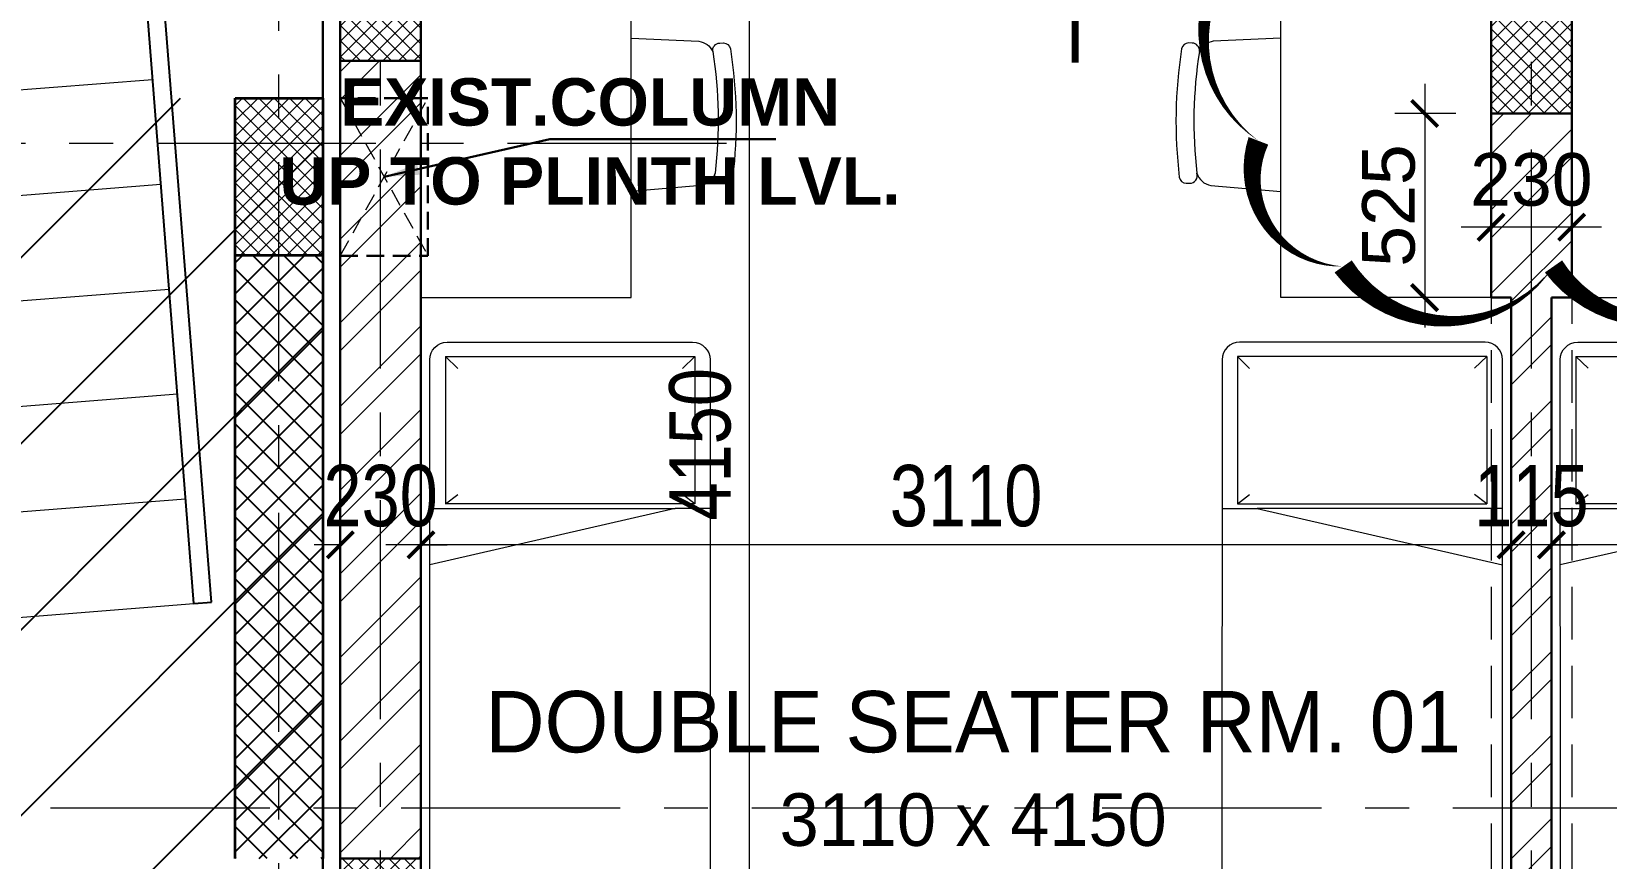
# Model space of a CAD drawing. Header units: millimetres. Extents: x -286480 to 108094, y -227925 to 10018.
# Drawn here: x -30699 to -26206, y -94492 to -92133 of the extents above; entities that cross this region are included whole.
import ezdxf

# ---------------------------------------------------------------- set-up
doc = ezdxf.new("R2010")
doc.units = ezdxf.units.MM
doc.header["$LTSCALE"] = 100
doc.header["$MEASUREMENT"] = 0
doc.header["$PDMODE"] = 67
for name, pattern in [('CENTER', [2, 1.25, -0.25, 0.25, -0.25]), ('DASHED2', [0.375, 0.25, -0.125]), ('HIDDEN2', [0.1875, 0.125, -0.0625])]:
    doc.linetypes.add(name, pattern=pattern)
doc.layers.get('0').update_dxf_attribs({"lineweight": 25})
for name, color, linetype, lineweight in [('A-ANNO-COLUMN-HATCH', 253, 'Continuous', 9), ('A-ANNO-GRID', 251, 'CENTER', 9), ('A-ANNO-TEXT', 7, 'Continuous', 25), ('A-ANNO-WALL', 1, 'Continuous', 30), ('A-Steps', 3, 'Continuous', 9), ('A-Wall Sec', 1, 'Continuous', 30), ('beam', 3, 'Continuous', 20), ('COL', 1, 'Continuous', 30), ('dim', 7, 'Continuous', 13), ('DIM INTERIOR', 4, 'Continuous', 5), ('FURNITURE LAYOUT', 37, 'Continuous', 15), ('S-COL', 4, 'Continuous', 30), ('S-Concrete', 1, 'Continuous', 30), ('STAIR', 3, 'Continuous', 9), ('text', 7, 'Continuous', 9), ('WALL HATCH', 24, 'Continuous', 9)]:
    doc.layers.add(name, color=color, linetype=linetype, lineweight=lineweight)
for name, color, linetype in [('A-Elevation', 4, 'Continuous'), ('A-Wall Patt', 8, 'Continuous'), ('S-Conc Patt', 9, 'Continuous')]:
    doc.layers.add(name, color=color, linetype=linetype)
doc.styles.add('ARIAL', font='arial.ttf', dxfattribs={"width": 0.8})
doc.styles.add('DIM_100', font='romans.shx', dxfattribs={"width": 0.8, "height": 125})
doc.styles.get("Standard").update_dxf_attribs({"font": 'sanss___.ttf'})
doc.styles.add('Tower', font='arial.ttf', dxfattribs={"height": 250})
doc.dimstyles.new('D 75', dxfattribs={"dimtxt": 175, "dimasz": 75, "dimexe": 100, "dimexo": 100, "dimgap": 50, "dimtad": 1, "dimdec": 0, "dimrnd": 5, "dimzin": 0, "dimdsep": 46, "dimtxsty": 'ARIAL', "dimblk": 'ARCHTICK', "dimcen": 0.09, "dimdle": 100, "dimclrd": 256, "dimclrt": 256, "dimadec": 0, "dimazin": 0, "dimtfac": 1, "dimtdec": 0, "dimtix": 1, "dimtofl": 0, "dimtmove": 1, "dimatfit": 3, "dimfxl": 135, "dimtolj": 1, "dimtzin": 0, "dimlwd": 9, "dimlwe": 9, "dimarcsym": 0})
doc.dimstyles.new('D100', dxfattribs={"dimtxt": 175, "dimasz": 100, "dimexe": 85, "dimexo": 85, "dimgap": 25, "dimtad": 3, "dimdec": 0, "dimrnd": 5, "dimtxsty": 'Standard', "dimblk": 'ARCHTICK', "dimcen": 100, "dimdle": 85, "dimclrd": 256, "dimclre": 256, "dimclrt": 256, "dimadec": 0, "dimazin": 0, "dimtfac": 1, "dimtdec": 0, "dimtmove": 1, "dimatfit": 3, "dimfxl": 300, "dimlwd": -1, "dimlwe": -1, "dimarcsym": 0})
doc.dimstyles.new('DIM_100', dxfattribs={"dimscale": 0, "dimtxt": 125, "dimasz": 100, "dimexe": 50, "dimexo": 10, "dimgap": 10, "dimtad": 1, "dimdec": 0, "dimrnd": 5, "dimzin": 4, "dimdsep": 46, "dimtxsty": 'DIM_100', "dimblk": 'ARCHTICK', "dimcen": 3, "dimdle": 100, "dimclrd": 256, "dimclre": 256, "dimclrt": 5, "dimadec": 0, "dimazin": 0, "dimtfac": 4, "dimtdec": 0, "dimtofl": 0, "dimtmove": 1, "dimatfit": 0, "dimfxl": 50, "dimtolj": 1, "dimtzin": 0, "dimlwd": -1, "dimlwe": -1, "dimarcsym": 0})

# ---------------------------------------------------------------- blocks, each defined once
blk = doc.blocks.new('_ArchTick')
at = {"const_width": 0.15}
blk.add_lwpolyline([(-0.5, -0.5), (0.5, 0.5)], dxfattribs=at)
blk = doc.blocks.new('*D19')
at = {"layer": 'Defpoints', "color": 0, "ltscale": 0.1, "transparency": 16777216}
for p in [(-29588.3, -93597.3), (-29588.3, -93930.8, -10.1), (-26478.3, -93930.8, -10.1)]:
    blk.add_point(p, dxfattribs=at)
at = {"layer": 'dim', "color": 0, "lineweight": 9, "ltscale": 0.1, "transparency": 16777216}
for p, q in [((-29588.3, -93830.8), (-29588.3, -93497.3)), ((-26478.3, -93830.8), (-26478.3, -93497.3))]:
    blk.add_line(p, q, dxfattribs=at)
at = {"layer": 'dim', "lineweight": 9, "ltscale": 0.1, "transparency": 16777216}
blk.add_line((-26378.3, -93597.3), (-29688.3, -93597.3), dxfattribs=at)
at = {"layer": 'dim', "lineweight": 9, "ltscale": 0.1, "transparency": 16777216, "xscale": 75, "yscale": 75, "zscale": 75, "rotation": 180}
blk.add_blockref('_ArchTick', (-29588.3, -93597.3), dxfattribs=at)
at = {"layer": 'dim', "lineweight": 9, "ltscale": 0.1, "transparency": 16777216, "xscale": 75, "yscale": 75, "zscale": 75}
blk.add_blockref('_ArchTick', (-26478.3, -93597.3), dxfattribs=at)
at = {"layer": 'dim', "ltscale": 0.1, "transparency": 16777216, "insert": (-28033.3, -93457.9), "char_height": 175, "attachment_point": 5, "style": 'ARIAL'}
blk.add_mtext('\\A1;3110', dxfattribs=at)
blk = doc.blocks.new('*D20')
at = {"layer": 'Defpoints', "color": 0, "ltscale": 0.1, "transparency": 16777216}
for p in [(-26363.3, -93597.3), (-26363.3, -93930.8, -10.1), (-23253.3, -93930.8, -10.1)]:
    blk.add_point(p, dxfattribs=at)
at = {"layer": 'dim', "color": 0, "lineweight": 9, "ltscale": 0.1, "transparency": 16777216}
for p, q in [((-26363.3, -93830.8), (-26363.3, -93497.3)), ((-23253.3, -93830.8), (-23253.3, -93497.3))]:
    blk.add_line(p, q, dxfattribs=at)
at = {"layer": 'dim', "lineweight": 9, "ltscale": 0.1, "transparency": 16777216}
blk.add_line((-23153.3, -93597.3), (-26463.3, -93597.3), dxfattribs=at)
at = {"layer": 'dim', "lineweight": 9, "ltscale": 0.1, "transparency": 16777216, "xscale": 75, "yscale": 75, "zscale": 75, "rotation": 180}
blk.add_blockref('_ArchTick', (-26363.3, -93597.3), dxfattribs=at)
at = {"layer": 'dim', "lineweight": 9, "ltscale": 0.1, "transparency": 16777216, "xscale": 75, "yscale": 75, "zscale": 75}
blk.add_blockref('_ArchTick', (-23253.3, -93597.3), dxfattribs=at)
at = {"layer": 'dim', "ltscale": 0.1, "transparency": 16777216, "insert": (-24808.3, -93457.9), "char_height": 175, "attachment_point": 5, "style": 'ARIAL'}
blk.add_mtext('\\A1;3110', dxfattribs=at)
blk = doc.blocks.new('*D28')
at = {"layer": 'Defpoints', "color": 0, "ltscale": 0.1, "transparency": 16777216}
for p in [(-26478.3, -93597.2), (-26478.3, -93920.8, 0), (-26363.3, -93920.8)]:
    blk.add_point(p, dxfattribs=at)
at = {"layer": 'dim', "color": 0, "lineweight": 9, "ltscale": 0.1, "transparency": 16777216}
for p, q in [((-26478.3, -93820.8), (-26478.3, -93497.2)), ((-26363.3, -93820.8), (-26363.3, -93497.2))]:
    blk.add_line(p, q, dxfattribs=at)
at = {"layer": 'dim', "lineweight": 9, "ltscale": 0.1, "transparency": 16777216}
for p, q in [((-26478.3, -93597.2), (-26553.3, -93597.2)), ((-26363.3, -93597.2), (-26288.3, -93597.2))]:
    blk.add_line(p, q, dxfattribs=at)
at = {"layer": 'dim', "lineweight": 9, "ltscale": 0.1, "transparency": 16777216, "xscale": 75, "yscale": 75, "zscale": 75}
blk.add_blockref('_ArchTick', (-26478.3, -93597.2), dxfattribs=at)
at = {"layer": 'dim', "lineweight": 9, "ltscale": 0.1, "transparency": 16777216, "xscale": 75, "yscale": 75, "zscale": 75, "rotation": 180}
blk.add_blockref('_ArchTick', (-26363.3, -93597.2), dxfattribs=at)
at = {"layer": 'dim', "ltscale": 0.1, "transparency": 16777216, "insert": (-26420.8, -93457.9), "char_height": 175, "attachment_point": 5, "style": 'ARIAL'}
blk.add_mtext('\\A1;115', dxfattribs=at)
blk = doc.blocks.new('*D29')
at = {"layer": 'Defpoints', "color": 0, "ltscale": 0.1, "transparency": 16777216}
for p in [(-29588.3, -93597.2), (-29818.3, -93920.8, -2.4), (-29588.3, -93920.8, 0)]:
    blk.add_point(p, dxfattribs=at)
at = {"layer": 'dim', "color": 0, "lineweight": 9, "ltscale": 0.1, "transparency": 16777216}
for p, q in [((-29818.3, -93820.8), (-29818.3, -93497.2)), ((-29588.3, -93820.8), (-29588.3, -93497.2))]:
    blk.add_line(p, q, dxfattribs=at)
at = {"layer": 'dim', "lineweight": 9, "ltscale": 0.1, "transparency": 16777216}
for p, q in [((-29818.3, -93597.2), (-29893.3, -93597.2)), ((-29588.3, -93597.2), (-29513.3, -93597.2))]:
    blk.add_line(p, q, dxfattribs=at)
at = {"layer": 'dim', "lineweight": 9, "ltscale": 0.1, "transparency": 16777216, "xscale": 75, "yscale": 75, "zscale": 75}
blk.add_blockref('_ArchTick', (-29818.3, -93597.2), dxfattribs=at)
at = {"layer": 'dim', "lineweight": 9, "ltscale": 0.1, "transparency": 16777216, "xscale": 75, "yscale": 75, "zscale": 75, "rotation": 180}
blk.add_blockref('_ArchTick', (-29588.3, -93597.2), dxfattribs=at)
at = {"layer": 'dim', "ltscale": 0.1, "transparency": 16777216, "insert": (-29703.3, -93457.8), "char_height": 175, "attachment_point": 5, "style": 'ARIAL'}
blk.add_mtext('\\A1;230', dxfattribs=at)
blk = doc.blocks.new('*D30')
at = {"layer": 'Defpoints', "color": 0, "ltscale": 0.1, "transparency": 16777216}
for p in [(-29011.9, -91841.8, 0.6), (-29011.9, -95991.8, -11.2), (-28652.1, -95991.8)]:
    blk.add_point(p, dxfattribs=at)
at = {"layer": 'dim', "lineweight": 9, "ltscale": 0.1, "transparency": 16777216}
blk.add_line((-28652.1, -91741.8), (-28652.1, -96091.8), dxfattribs=at)
at = {"layer": 'dim', "color": 0, "lineweight": 9, "ltscale": 0.1, "transparency": 16777216}
for p, q in [((-28911.9, -91841.8), (-28552.1, -91841.8)), ((-28911.9, -95991.8), (-28552.1, -95991.8))]:
    blk.add_line(p, q, dxfattribs=at)
at = {"layer": 'dim', "lineweight": 9, "ltscale": 0.1, "transparency": 16777216, "xscale": 75, "yscale": 75, "zscale": 75}
for p, rotation in [((-28652.1, -91841.8), 90), ((-28652.1, -95991.8), 270)]:
    blk.add_blockref('_ArchTick', p, dxfattribs=dict(at, rotation=rotation))
at = {"layer": 'dim', "ltscale": 0.1, "transparency": 16777216, "insert": (-28791.5, -93310.4), "char_height": 175, "attachment_point": 5, "rotation": 90, "style": 'ARIAL'}
blk.add_mtext('\\A1;4150', dxfattribs=at)
blk = doc.blocks.new('A$C0E3E786B-flat-1')
at = {"ltscale": 0.1}
for p, q in [((855.2, 288.7, 0), (240.1, -46.1, 0)), ((1735, -1224.8, 0), (922.8, 268.6, 0)), ((220.2, -113.9, 0), (1032.4, -1607.3, 0)), ((1532.3, -852, 0), (1444.7, -899.7, 0)), ((1500.5, -885, 0), (875.6, -1225.1, 0)), ((1500.5, -885, 0), (1482.4, -924.7, 0)), ((1701.1, -1254, 0), (1500.5, -885, 0)), ((1444.7, -899.7, 0), (752.9, -1093.3, 0)), ((829.6, -1234.5, 0), (1444.7, -899.7, 0)), ((875.6, -1225.1, 0), (918.9, -1231.4, 0)), ((1076.3, -1594.1, 0), (875.6, -1225.1, 0)), ((1076.3, -1594.1, 0), (1701.1, -1254, 0)), ((1701.1, -1254, 0), (1654.4, -1240.9, 0)), ((1100.1, -1627.4, 0), (1715.1, -1292.6, 0)), ((1076.3, -1594.1, 0), (1090.9, -1547.7, 0))]:
    blk.add_line(p, q, dxfattribs=at)
for centre, start_param, end_param in [((879, 244.7, 0), 1.628397, 3.199193), ((264, -90, 0), 3.199193, 4.76999), ((1691.3, -1248.7, 0), 0.057601, 1.628397), ((1076.2, -1583.5, 0), 4.76999, 6.340786)]:
    blk.add_ellipse(centre, major_axis=(21.3, -45.2), ratio=0.996988, start_param=start_param, end_param=end_param, dxfattribs=at)
blk = doc.blocks.new('s g h s l')
at = {"layer": 'S-Conc Patt'}
blk.add_hatch(color=256, dxfattribs=at).paths.add_polyline_path([(521138.2, -8796.7), (521138.2, -9087.1), (521738.2, -9039.9), (521738.2, -8844.2)])
at = {"layer": 'A-Elevation', "linetype": 'HIDDEN2', "ltscale": 40}
for p, q in [((523271.8, -7410.9), (518738.2, -7051.5)), ((518738.2, -7101.7), (518738.2, -7051.5)), ((523221.8, -7457.1), (518738.2, -7101.7)), ((523271.8, -7410.9), (523271.8, -10474)), ((523221.8, -7457.1), (523221.8, -10427.7)), ((521138.2, -8796.7), (518438.2, -8582.6)), ((521138.2, -8846.8), (518488.2, -8636.7)), ((520905.6, -10610), (523221.8, -10427.7)), ((520919.1, -10659.1), (523271.8, -10474))]:
    blk.add_line(p, q, dxfattribs=at)
at = {"layer": 'A-Elevation'}
for p, q in [((518438.2, -8582.6), (518438.2, -9299.5)), ((518488.2, -9245.4), (518488.2, -8636.7)), ((518488.2, -9245.4), (521138.2, -9036.9)), ((518438.2, -9299.5), (521138.2, -9087.1)), ((518565.9, -10794.1), (520905.6, -10610)), ((518569.9, -10843.9), (520919.1, -10659.1)), ((518565.9, -10794.1), (518569.9, -10843.9))]:
    blk.add_line(p, q, dxfattribs=at)
at = {"layer": 'A-Steps', "linetype": 'DASHED2', "ltscale": 500}
for p, q in [((518747.6, -8607.1), (518866.1, -7111.8)), ((519046.6, -8630.8), (519165.2, -7135.5)), ((519345.7, -8654.6), (519464.2, -7159.2)), ((519644.7, -8678.3), (519763.3, -7183)), ((519943.8, -8702), (520062.4, -7206.7)), ((520242.9, -8725.7), (520361.4, -7230.4)), ((520541.9, -8749.4), (520660.5, -7254.1)), ((520841, -8773.1), (520959.5, -7277.8)), ((521140.1, -8796.8), (521258.6, -7301.5)), ((521439.1, -8820.5), (521557.7, -7325.2)), ((521738.2, -8844.2), (521856.7, -7348.9)), ((521439.1, -9063.6), (521557.7, -10558.9)), ((520841, -9111), (520959.5, -10606.3)), ((521140.1, -9087.3), (521258.6, -10582.6))]:
    blk.add_line(p, q, dxfattribs=at)
at = {"layer": 'A-Steps'}
for p, q in [((520242.7, -9157.5), (520360.4, -10652.9)), ((520541.8, -9134), (520659.5, -10629.4)), ((519644.6, -9204.6), (519762.2, -10700)), ((519943.7, -9181), (520061.3, -10676.4)), ((519046.4, -9251.6), (519164.1, -10747)), ((519345.5, -9228.1), (519463.2, -10723.5)), ((518448.3, -9298.7), (518565.9, -10794.1)), ((518747.4, -9275.2), (518865, -10770.5))]:
    blk.add_line(p, q, dxfattribs=at)
at = {"layer": 'S-Concrete'}
blk.add_lwpolyline([(521138.2, -8796.7), (521738.2, -8844.2), (521738.2, -9039.9), (521138.2, -9087.1), (521138.2, -8796.7)], dxfattribs=at)
at = {"layer": 'STAIR', "color": 5, "const_width": 1}
for points in [[(520485.7, -9052.3), (520731.8, -9976.8), (520660.3, -10026.1), (520829.9, -9989.2), (520749.5, -10043.3), (520924.6, -10678.8)], [(520671.9, -9052.3), (520917.9, -9976.8), (520846.5, -10026.1), (521016.1, -9989.2), (520935.7, -10043.3), (521110.7, -10678.8)]]:
    blk.add_lwpolyline(points, dxfattribs=at)
at = {"layer": 'text'}
for p, q in [((518738.2, -7854), (518931.9, -7688.2)), ((518738.2, -7854), (518904.1, -8047.7)), ((520531.4, -9894.7), (520336.1, -9730.7)), ((518438.2, -10076.9), (520531.4, -9894.7)), ((520531.4, -9894.7), (520367.4, -10090))]:
    blk.add_line(p, q, dxfattribs=at)
at = {"layer": 'text', "linetype": 'DASHED2', "ltscale": 1000}
for p, q in [((518738.2, -7854), (522471.8, -8128.4)), ((522471.8, -8128.4), (522471.8, -9725.8)), ((520887.8, -9863.7), (522471.8, -9725.8))]:
    blk.add_line(p, q, dxfattribs=at)
at = {"layer": 'text', "insert": (518237.2, -10028.6), "char_height": 100, "width": 230.665, "attachment_point": 1}
blk.add_mtext('{\\fArial|b0|i0|c0|p34;UP}', dxfattribs=at)
blk = doc.blocks.new('table')
at = {"layer": 'FURNITURE LAYOUT', "ltscale": 0.1, "extrusion": (0.00024973, 0.002858, 0.999996)}
for p, q in [((102448.2, -203232.7, 8), (102255.7, -203241.8, 8.1)), ((102248.5, -203652.8, 9.3), (102448.2, -203670.1, 9.3))]:
    blk.add_line(p, q, dxfattribs=at)
at = {"layer": 'FURNITURE LAYOUT', "ltscale": 0.1, "elevation": 7.1}
blk.add_lwpolyline([(102448.3, -202922.9), (103048.2, -202922.9), (103048.2, -203972.9), (102448.3, -203972.9)], close=True, dxfattribs=at)
at = {"layer": 'FURNITURE LAYOUT', "ltscale": 0.1, "extrusion": (0.00024973, 0.002858, 0.999996), "elevation": -547.2}
blk.add_lwpolyline([(102216, -203270, 0.431626), (102195.6, -203246), (102185.5, -203245.8, 0.368177), (102165.4, -203262.3, 0.069082), (102158.9, -203628.8, 0.368177), (102178.3, -203646), (102188.5, -203646.2, 0.497842), (102209, -203617.4)], format="xyb", dxfattribs=at)
at = {"layer": 'FURNITURE LAYOUT', "ltscale": 0.1, "extrusion": (0.00024973, 0.002858, 0.999996)}
for centre, radius, start, end in [((102261.7, -203291.1, -547.2), 50.4, 96.9051, 155.3357), ((103479.8, -203469, -547.2), 1279.4, 171.0536, 186.6583), ((102255.9, -203603.8, -547.2), 48.8, 196.1022, 261.3279)]:
    blk.add_arc(centre, radius, start, end, dxfattribs=at)
blk = doc.blocks.new('*D550')
at = {"layer": 'Defpoints', "color": 0, "ltscale": 0.1, "transparency": 16777216}
for p in [(-26535.8, -92572.8, 22.2), (-26305.8, -92572.8, -72.3), (-26535.8, -92690.9)]:
    blk.add_point(p, dxfattribs=at)
at = {"layer": 'DIM INTERIOR', "ltscale": 0.1, "transparency": 16777216}
for p, q in [((-26535.8, -92657.3), (-26535.8, -92775.9)), ((-26305.8, -92652.9), (-26305.8, -92775.9)), ((-26220.8, -92690.9), (-26620.8, -92690.9))]:
    blk.add_line(p, q, dxfattribs=at)
at = {"layer": 'DIM INTERIOR', "ltscale": 0.1, "transparency": 16777216, "xscale": 75, "yscale": 75, "zscale": 75, "rotation": 180}
blk.add_blockref('_ArchTick', (-26535.8, -92690.9), dxfattribs=at)
at = {"layer": 'DIM INTERIOR', "ltscale": 0.1, "transparency": 16777216, "xscale": 75, "yscale": 75, "zscale": 75}
blk.add_blockref('_ArchTick', (-26305.8, -92690.9), dxfattribs=at)
at = {"layer": 'DIM INTERIOR', "ltscale": 0.1, "transparency": 16777216, "insert": (-26420.8, -92555.8), "char_height": 175, "attachment_point": 5}
blk.add_mtext('{\\H0.85714x;230}', dxfattribs=at)
blk = doc.blocks.new('*D560')
at = {"layer": 'Defpoints', "color": 0, "ltscale": 0.1, "transparency": 16777216}
for p in [(-26431.8, -92366.8, 42.6), (-26725.1, -92891.8), (-26431.8, -92891.8, 42.6)]:
    blk.add_point(p, dxfattribs=at)
at = {"layer": 'DIM INTERIOR', "ltscale": 0.1, "transparency": 16777216}
for p, q in [((-26725.1, -92281.8), (-26725.1, -92976.8)), ((-26636.2, -92366.8), (-26810.1, -92366.8)), ((-26636.2, -92891.8), (-26810.1, -92891.8))]:
    blk.add_line(p, q, dxfattribs=at)
at = {"layer": 'DIM INTERIOR', "ltscale": 0.1, "transparency": 16777216, "xscale": 75, "yscale": 75, "zscale": 75}
for p, rotation in [((-26725.1, -92366.8), 90), ((-26725.1, -92891.8), 270)]:
    blk.add_blockref('_ArchTick', p, dxfattribs=dict(at, rotation=rotation))
at = {"layer": 'DIM INTERIOR', "ltscale": 0.1, "transparency": 16777216, "insert": (-26827.4, -92629.3), "char_height": 175, "attachment_point": 5, "rotation": 90}
blk.add_mtext('{\\H0.85714x;525}', dxfattribs=at)

msp = doc.modelspace()

# ---------------------------------------------------------------- hatches: boundary and pattern name
at = {"ltscale": 0.1, "true_color": 0xbdbdbd}
h = msp.add_hatch(dxfattribs=at)
h.set_pattern_fill('ANSI31', color=9, scale=3000)
h.paths.add_polyline_path([(-38937.3, -92322.5), (-34058.3, -92322.5), (-29868.3, -92322.5), (-29868.3, -102096.8), (-34308.3, -102097.5), (-34308.3, -101392.5), (-38937.3, -101392.5)])
at = {"layer": 'A-ANNO-COLUMN-HATCH', "lineweight": 9, "ltscale": 0.1}
h = msp.add_hatch(dxfattribs=at)
h.set_pattern_fill('ANSI37', color=256, scale=250)
h.set_pattern_definition([(45, (-156057.718, -20189.92), (-22.097087, 22.097087), []), (135, (-156057.718, -20189.92), (-22.097087, -22.097087), [])])
h.paths.add_polyline_path([(-29588.3, -92216.8), (-29588.3, -91616.8), (-29818.3, -91616.8), (-29818.3, -92216.8)])
h = msp.add_hatch(dxfattribs=at)
h.set_pattern_fill('ANSI37', color=256, scale=250, angle=-90)
h.set_pattern_definition([(315, (-62225.98, 31290.588), (22.097087, 22.097087), []), (45, (-62225.98, 31290.588), (-22.097087, 22.097087), [])])
h.paths.add_polyline_path([(-26535.8, -91616.8), (-26535.8, -92366.8), (-26305.8, -92366.8), (-26305.8, -91616.8)])
h = msp.add_hatch(dxfattribs=at)
h.set_pattern_fill('ANSI37', color=256, scale=250)
h.set_pattern_definition([(45, (-156057.718, -22914.883), (-22.097087, 22.097087), []), (135, (-156057.718, -22914.883), (-22.097087, -22.097087), [])])
h.paths.add_polyline_path([(-29588.3, -95091.8), (-29588.3, -94491.8), (-29818.3, -94491.8), (-29818.3, -95091.8)])
at = {"layer": 'A-Wall Patt'}
h = msp.add_hatch(dxfattribs=at)
h.set_pattern_fill('ANSI32', color=256, scale=400, angle=450, style=0)
h.set_pattern_definition([(135, (-30190.84, -95442), (-106.066, -106.066), []), (135, (-30190.84, -95371.29), (-106.066, -106.066), [])])
h.paths.add_polyline_path([(-30268.3, -95392.5), (-30268.3, -95507.5), (-30118.3, -95507.5), (-30118.3, -95392.5)])
h.paths.add_polyline_path([(-36573.3, -92322.5), (-36823.3, -92322.5, -0.000056), (-36823.3, -92322.5), (-37073.3, -92322.5), (-37073.3, -91752.5), (-36573.3, -91752.5)], flags=17)
h.paths.add_polyline_path([(-31583.3, -96107.5), (-31468.3, -96107.5), (-31468.3, -95507.5), (-31583.3, -95507.5)])
h.paths.add_polyline_path([(-32898.3, -96107.5), (-32783.3, -96107.5), (-32783.3, -95507.5), (-32898.3, -95507.5)], flags=17)
h.paths.add_polyline_path([(-36765.8, -92571.8), (-37188.3, -92571.8), (-37188.3, -92572.5), (-36880.8, -92572.5), (-36880.8, -94723.1), (-36765.8, -94723.1)])
h.paths.add_polyline_path([(-37188.3, -92321.8), (-36458.3, -92321.8), (-36458.3, -91572.5), (-36573.3, -91572.5), (-36573.3, -91637.5), (-37073.3, -91637.5), (-37073.3, -91572.5), (-37188.3, -91572.5)])
h.paths.add_polyline_path([(-34058.3, -95392.5), (-34058.3, -95507.5), (-31468.3, -95507.5), (-31468.3, -95392.5)])
h.paths.add_polyline_path([(-38937.3, -95992.5), (-38937.3, -96107.5), (-36765.8, -96107.5), (-36765.8, -95723.1), (-36880.8, -95723.1), (-36880.8, -95992.5)])
h = msp.add_hatch(dxfattribs=at)
h.set_pattern_fill('ANSI37', color=256, scale=500, angle=90, style=0)
h.set_pattern_definition([(135, (-29950.04, -94038.94), (-44.1942, -44.1942), []), (225, (-29950.04, -94038.94), (44.1942, -44.1942), [])])
h.paths.add_polyline_path([(-29868.3, -92771.8), (-30118.3, -92771.8), (-30118.3, -94491.8), (-29868.3, -94491.8)])
at = {"layer": 'WALL HATCH', "ltscale": 0.1}
h = msp.add_hatch(dxfattribs=at)
h.set_pattern_fill('ANSI32', color=256, scale=450, style=0)
h.set_pattern_definition([(45, (15.22, 34476.79), (-119.32427, 119.32427), []), (45, (94.77, 34476.79), (-119.32427, 119.32427), [])])
h.paths.add_polyline_path([(-29588.3, -92217.2), (-29818.3, -92216.8), (-29818.3, -94491.8), (-29588.3, -94491.8)])
h = msp.add_hatch(dxfattribs=at)
h.set_pattern_fill('ANSI32', color=256, scale=450, style=0)
h.paths.add_polyline_path([(-26535.8, -92366.8), (-26305.8, -92366.8), (-26305.8, -92891.8), (-26535.8, -92891.8)])
h = msp.add_hatch(dxfattribs=at)
h.set_pattern_fill('ANSI32', color=256, scale=450, style=0)
h.paths.add_polyline_path([(-26363.3, -92891.8), (-26478.3, -92891.8), (-26478.3, -95876.7), (-26363.3, -95876.7)])

# ---------------------------------------------------------------- linework, layer by layer
at = {"color": 12, "ltscale": 0.5, "true_color": 0xe00000, "const_width": 20, "elevation": 28.4}
msp.add_lwpolyline([(-27721.9, -92222.1), (-27721.9, -89983.1), (-27962.2, -89983.1)], dxfattribs=at)
at = {"layer": 'A-ANNO-COLUMN-HATCH', "linetype": 'Continuous', "lineweight": 9, "ltscale": 0.1}
for p, q in [((-30118.3, -92343.7), (-30097.1, -92322.5)), ((-30118.3, -92387.9), (-30052.9, -92322.5)), ((-30118.3, -92432.1), (-30008.7, -92322.5)), ((-30118.3, -92476.3), (-29964.5, -92322.5)), ((-30118.3, -92520.5), (-29920.3, -92322.5)), ((-30118.3, -92564.7), (-29876.1, -92322.5)), ((-29868.3, -92549.6), (-30095.4, -92322.5)), ((-29868.3, -92505.4), (-30051.2, -92322.5)), ((-29868.3, -92461.2), (-30007, -92322.5)), ((-29868.3, -92417), (-29962.8, -92322.5)), ((-29868.3, -92372.8), (-29918.6, -92322.5)), ((-29868.3, -92328.6), (-29874.4, -92322.5)), ((-29868.3, -92593.8), (-30118.3, -92343.8)), ((-30118.3, -92608.9), (-29868.3, -92358.9)), ((-29868.3, -92638), (-30118.3, -92388)), ((-30118.3, -92653), (-29868.3, -92403)), ((-29868.3, -92682.2), (-30118.3, -92432.2)), ((-30118.3, -92697.2), (-29868.3, -92447.2)), ((-29868.3, -92726.3), (-30118.3, -92476.3)), ((-30118.3, -92741.4), (-29868.3, -92491.4)), ((-29868.3, -92770.5), (-30118.3, -92520.5)), ((-30104.4, -92771.8), (-29868.3, -92535.6)), ((-29911.3, -92771.8), (-30118.3, -92564.7)), ((-30060.2, -92771.8), (-29868.3, -92579.8)), ((-29955.5, -92771.8), (-30118.3, -92608.9)), ((-30016, -92771.8), (-29868.3, -92624)), ((-29999.7, -92771.8), (-30118.3, -92653.1)), ((-29971.8, -92771.8), (-29868.3, -92668.2)), ((-30043.9, -92771.8), (-30118.3, -92697.3)), ((-29927.6, -92771.8), (-29868.3, -92712.4)), ((-30088, -92771.8), (-30118.3, -92741.5)), ((-29883.4, -92771.8), (-29868.3, -92756.6))]:
    msp.add_line(p, q, dxfattribs=at)
at = {"layer": 'A-ANNO-GRID', "ltscale": 5}
for p, q in [((-29703.3, -106094.3, 16.3), (-29703.3, -89843.9, 16.3)), ((-26420.8, -106094.3, -2.6), (-26420.8, -89843.9, -2.6)), ((-29993.3, -103130.5), (-29993.3, -90345.3)), ((-28716.6, -92452.5), (-39857.5, -92452.5)), ((-30644.8, -94346.8, 29.7), (-4817.6, -94346.8, 29.7))]:
    msp.add_line(p, q, dxfattribs=at)
at = {"layer": 'A-ANNO-WALL', "ltscale": 0.1, "extrusion": (5.90536e-11, -0.002858, 0.999996)}
for p, q in [((-29818.3, -92216.8, 29.7), (-29818.3, -94491.8, 29.7)), ((-29588.3, -92216.8, 29.7), (-29588.3, -95091.8, 29.7)), ((-26478.3, -92891.8, 38.9), (-26478.3, -95876.8, 30.4))]:
    msp.add_line(p, q, dxfattribs=at)
at = {"layer": 'A-ANNO-WALL', "ltscale": 0.1, "extrusion": (-5.90536e-11, -0.002858, 0.999996)}
msp.add_line((-26363.3, -92891.8, 38.9), (-26363.3, -95876.8, 30.4), dxfattribs=at)
at = {"layer": 'A-ANNO-WALL', "ltscale": 0.1, "elevation": 42.6}
for points in [[(-26535.8, -92366.8), (-26535.8, -92891.8), (-26478.3, -92891.8)], [(-26305.8, -92366.8), (-26305.8, -92891.8), (-26363.3, -92891.8)]]:
    msp.add_lwpolyline(points, dxfattribs=at)
at = {"layer": 'A-Wall Sec', "lineweight": 35}
for p, q in [((-30118.3, -94491.8), (-30118.3, -92771.8)), ((-29868.3, -92771.8), (-29868.3, -94491.8))]:
    msp.add_line(p, q, dxfattribs=at)
at = {"layer": 'A-Wall Sec', "color": 1, "ltscale": 0.5, "true_color": 0xf50000, "elevation": 18.1}
msp.add_lwpolyline([(-25757.7, -92802.9, 0, 60, -0.520567), (-26357.7, -92802.9, 0, 60, -0.520567), (-26957.7, -92802.9, 0, 60, -0.520567), (-27199.4, -92444.6, 0, 60, -0.520567), (-27199.4, -91844.6, 0, 60, -0.520567), (-27199.4, -91012.9, 0, 60, -0.520567), (-26599.4, -91012.9, 0, 60, -0.520567), (-25999.4, -91012.9, 0, 60, -0.520567)], format="xyseb", dxfattribs=at)
at = {"layer": 'beam', "linetype": 'DASHED2', "ltscale": 6}
for p, q in [((-29818.3, -92216.8, 29.7), (-29818.3, -94491.8, 9.7)), ((-29588.3, -92216.8, 29.7), (-29588.3, -94491.8, 9.7)), ((-26535.8, -92366.8, 42.6), (-26535.8, -95876.8, -2.6)), ((-26305.8, -92366.8, 42.6), (-26305.8, -95876.8, -2.6))]:
    msp.add_line(p, q, dxfattribs=at)
at = {"layer": 'COL', "ltscale": 0.5}
msp.add_line((-29868.3, -96106.7, 17.1), (-29868.3, -91617.5, 29.9), dxfattribs=at)
at = {"layer": 'S-COL', "ltscale": 0.1}
for points, elevation in [([(-29588.3, -92216.8), (-29588.3, -91616.8), (-29818.3, -91616.8), (-29818.3, -92216.8)], 29.7), ([(-26535.8, -91616.8), (-26535.8, -92366.8), (-26305.8, -92366.8), (-26305.8, -91616.8)], 42.6), ([(-29588.3, -95091.8), (-29588.3, -94491.8), (-29818.3, -94491.8), (-29818.3, -95091.8)], 9.7)]:
    msp.add_lwpolyline(points, close=True, dxfattribs=dict(at, elevation=elevation))
at = {"layer": 'S-Concrete', "color": 12, "linetype": 'DASHED2', "lineweight": 13, "ltscale": 2, "true_color": 0xe00000}
for p, q in [((-29818.3, -92772.5), (-29568.3, -92322.5)), ((-29818.3, -92322.5), (-29568.3, -92772.5))]:
    msp.add_line(p, q, dxfattribs=at)
at = {"layer": 'S-Concrete', "lineweight": 35}
msp.add_lwpolyline([(-30118.3, -92322.5), (-29868.3, -92322.5), (-29868.3, -92771.8), (-30118.3, -92771.8), (-30118.3, -92322.5)], dxfattribs=at)
at = {"layer": 'S-Concrete', "color": 12, "linetype": 'DASHED2', "lineweight": 30, "ltscale": 2, "true_color": 0xe00000}
msp.add_lwpolyline([(-29818.3, -92772.5), (-29568.3, -92772.5), (-29568.3, -92322.5), (-29818.3, -92322.5), (-29818.3, -92772.5)], close=True, dxfattribs=at)

# ---------------------------------------------------------------- block references
at = {"rotation": 90}
msp.add_blockref('s g h s l', (-41030.1, -612330.7), dxfattribs=at)
at = {"layer": 'FURNITURE LAYOUT', "xscale": -1}
for p in [(73459.9, 111081.1, 22.7), (76742.4, 111081.1, 35.5)]:
    msp.add_blockref('table', p, dxfattribs=at)
at = {"layer": 'FURNITURE LAYOUT'}
msp.add_blockref('table', (-129583.9, 111081.1, 35.5), dxfattribs=at)
at = {"layer": 'FURNITURE LAYOUT', "ltscale": 0.1, "extrusion": (5.3212e-11, -0.002858, 0.999996), "xscale": -1, "zscale": -1, "rotation": 208.5592252917924}
msp.add_blockref('A$C0E3E786B-flat-1', (-29701.8, -94974.1, 301.6), dxfattribs=at)
at = {"layer": 'FURNITURE LAYOUT', "ltscale": 0.1, "extrusion": (-0.000249617, 0.002858, -0.999996), "xscale": -1, "rotation": 208.5527968111924}
msp.add_blockref('A$C0E3E786B-flat-1', (26364.4, -94973.9, -294.6), dxfattribs=at)
at = {"layer": 'FURNITURE LAYOUT', "ltscale": 0.1, "extrusion": (0.000249617, 0.002858, -0.999996), "rotation": 151.447203188665}
msp.add_blockref('A$C0E3E786B-flat-1', (26477.1, -94973.9, -307.8), dxfattribs=at)

# ---------------------------------------------------------------- texts
at = {"layer": 'A-ANNO-TEXT', "color": 12, "true_color": 0xdb0000, "insert": (-29105.9, -92447.3, -58), "char_height": 115.806, "attachment_point": 5, "style": 'Tower'}
msp.add_mtext('{\\fArial|b1|i0|c0|p34;\\H1.1667x;EXIST.COLUMN\\PUP TO PLINTH LVL.}', dxfattribs=at)
at = {"layer": 'A-ANNO-TEXT', "insert": (-28013.2, -94235.9, 41.3), "char_height": 150, "width": 2908.602, "attachment_point": 5, "style": 'Tower'}
msp.add_mtext('{\\fCentury Gothic|b0|i0|c0|p34;\\H1.1667x;DOUBLE SEATER RM. 01\\P\\H0.85714x;3110 x 4150}', dxfattribs=at)

# ---------------------------------------------------------------- dimensions: what is measured, and where the dimension line sits
at = {"layer": 'dim', "ltscale": 0.1}
dim = msp.add_linear_dim(base=(-28652.1, -95991.8, 41.3), p1=(-29011.9, -91841.8, 41.9), p2=(-29011.9, -95991.8, 30.1), angle=90, dimstyle='D 75', dxfattribs=at)
dim.commit()
dim.dimension.update_dxf_attribs({"geometry": '*D30', "text_midpoint": (-28652.1, -93310.4, 41.3), "dimtype": 160})
for base, p1, p2, picture, middle in [((-29588.3, -93597.2, 29.7), (-29818.3, -93920.8, 27.4), (-29588.3, -93920.8, 29.7), '*D29', (-29703.3, -93457.8, 29.7)), ((-29588.3, -93597.3, 44.3), (-26478.3, -93930.8, 34.2), (-29588.3, -93930.8, 34.2), '*D19', (-28033.3, -93457.9, 44.3)), ((-26363.3, -93597.3, 34.2), (-23253.3, -93930.8, 24.2), (-26363.3, -93930.8, 24.2), '*D20', (-24808.3, -93457.9, 34.2))]:
    dim = msp.add_linear_dim(base=base, p1=p1, p2=p2, angle=180, dimstyle='D 75', dxfattribs=at)
    dim.commit()
    dim.dimension.update_dxf_attribs({"geometry": picture, "text_midpoint": middle})
dim = msp.add_linear_dim(base=(-26478.3, -93597.2, 34.2), p1=(-26363.3, -93920.8, 34.2), p2=(-26478.3, -93920.8, 34.2), dimstyle='D 75', dxfattribs=at)
dim.commit()
dim.dimension.update_dxf_attribs({"geometry": '*D28', "text_midpoint": (-26420.8, -93457.9, 34.2)})
at = {"layer": 'DIM INTERIOR', "color": 3, "ltscale": 0.1}
dim = msp.add_linear_dim(base=(-26725.1, -92891.8), p1=(-26431.8, -92366.8, 42.6), p2=(-26431.8, -92891.8, 42.6), angle=90, text='{\\H0.85714x;<>}', dimstyle='D100', override={"dimasz": 75, "dimfxl": 90, "dimfxlon": 1}, dxfattribs=at)
dim.commit()
dim.dimension.update_dxf_attribs({"geometry": '*D560', "text_midpoint": (-26827.4, -92629.3)})
dim = msp.add_linear_dim(base=(-26535.8, -92690.9, 111.3), p1=(-26305.8, -92572.8, 38.9), p2=(-26535.8, -92572.8, 133.4), text='{\\H0.85714x;<>}', dimstyle='D100', override={"dimasz": 75, "dimfxl": 90, "dimfxlon": 1}, dxfattribs=at)
dim.commit()
dim.dimension.update_dxf_attribs({"geometry": '*D550', "text_midpoint": (-26420.8, -92658.2, 111.3), "dimtype": 160})

# ---------------------------------------------------------------- leaders
at = {"layer": 'A-ANNO-WALL', "ltscale": 0.1}
msp.add_leader([(-29693.3, -92547.5, -1.7), (-29220.5, -92440.1, -1.7), (-28576.2, -92440.1, -1.7)], dimstyle='DIM_100', override={"dimscale": 1, "dimtad": 0, "dimfxlon": 1, "dimtfill": 1}, dxfattribs=at)

doc.saveas('drawing.dxf')
